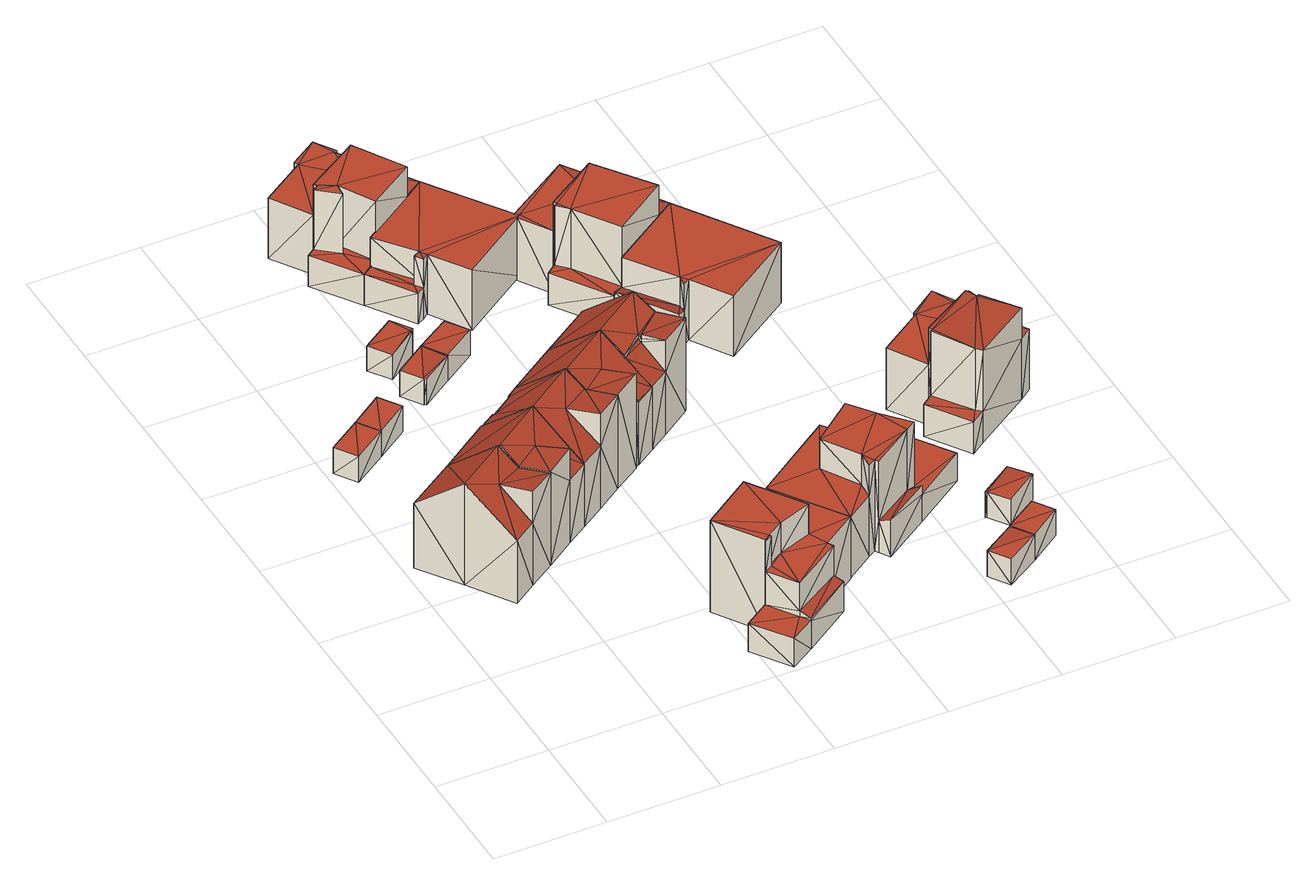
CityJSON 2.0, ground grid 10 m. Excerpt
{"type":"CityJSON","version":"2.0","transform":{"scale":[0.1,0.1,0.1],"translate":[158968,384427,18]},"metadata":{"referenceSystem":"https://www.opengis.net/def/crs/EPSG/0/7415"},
"CityObjects":{
"building1":{"type":"Building","attributes":{"oorspronkelijk_bouwjaar":2013,"status":"Pand in gebruik","geconstateerd":false,"h_maaiveld":18.46,"dak_type":"slanted","pw_datum":"2016-12-01","pw_actueel":"yes","pw_bron":"ahn3","reconstructie_methode":"tudelft3d-geoflow","versie_methode":"v21.03.1","kas_warenhuis":false,"ondergronds_type":"above ground","lod11_replace":false,"reconstruction_skipped":false},"geometry":[{"type":"Solid","lod":"2.2","boundaries":[[[[0,1,2]],[[2,3,4]],[[2,1,3]],[[5,4,6]],[[2,4,5]],[[2,5,7]],[[8,2,9]],[[9,2,7]],[[9,7,5]],[[10,9,5]],[[11,1,0]],[[12,11,0]],[[13,4,3]],[[14,13,3]],[[12,0,2]],[[8,12,2]],[[14,3,11]],[[11,3,1]],[[15,10,16]],[[16,10,6]],[[6,10,5]],[[10,15,17]],[[16,6,13]],[[13,6,4]],[[10,17,9]],[[9,17,8]],[[14,17,13]],[[8,17,14]],[[16,13,17]],[[15,16,17]],[[12,8,11]],[[11,8,14]]]],"semantics":{"surfaces":[{"type":"GroundSurface"},{"type":"WallSurface"},{"type":"RoofSurface"}],"values":[[0,0,0,0,0,0,1,1,1,1,1,1,1,1,1,1,1,1,1,1,1,1,1,1,2,2,2,2,2,2,2,2]]}}]},
"building2":{"type":"Building","attributes":{"oorspronkelijk_bouwjaar":2013,"status":"Pand in gebruik","geconstateerd":false,"h_maaiveld":18.44,"dak_type":"single horizontal","pw_datum":"2016-12-01","pw_actueel":"yes","pw_bron":"ahn3","reconstructie_methode":"tudelft3d-geoflow","versie_methode":"v21.03.1","kas_warenhuis":false,"ondergronds_type":"above ground","lod11_replace":false,"reconstruction_skipped":false},"geometry":[{"type":"Solid","lod":"2.2","boundaries":[[[[18,19,20]],[[21,18,20]],[[22,20,19]],[[23,22,19]],[[23,19,24]],[[24,19,18]],[[25,21,20]],[[22,25,20]],[[24,18,25]],[[25,18,21]],[[24,25,22]],[[23,24,22]]]],"semantics":{"surfaces":[{"type":"GroundSurface"},{"type":"WallSurface"},{"type":"RoofSurface"}],"values":[[0,0,1,1,1,1,1,1,1,1,2,2]]}}]},
"building3":{"type":"Building","attributes":{"oorspronkelijk_bouwjaar":2013,"status":"Pand in gebruik","geconstateerd":false,"h_maaiveld":18.43,"dak_type":"single horizontal","pw_datum":"2016-12-01","pw_actueel":"yes","pw_bron":"ahn3","reconstructie_methode":"tudelft3d-geoflow","versie_methode":"v21.03.1","kas_warenhuis":false,"ondergronds_type":"above ground","lod11_replace":false,"reconstruction_skipped":false},"geometry":[{"type":"Solid","lod":"2.2","boundaries":[[[[26,27,21]],[[20,26,21]],[[22,20,21]],[[25,22,21]],[[28,27,29]],[[29,27,26]],[[29,26,20]],[[22,29,20]],[[25,21,28]],[[28,21,27]],[[25,28,29]],[[22,25,29]]]],"semantics":{"surfaces":[{"type":"GroundSurface"},{"type":"WallSurface"},{"type":"RoofSurface"}],"values":[[0,0,1,1,1,1,1,1,1,1,2,2]]}}]},
"building4":{"type":"Building","attributes":{"oorspronkelijk_bouwjaar":2013,"status":"Pand in gebruik","geconstateerd":false,"h_maaiveld":18.47,"dak_type":"slanted","pw_datum":"2016-12-01","pw_actueel":"yes","pw_bron":"ahn3","reconstructie_methode":"tudelft3d-geoflow","versie_methode":"v21.03.1","kas_warenhuis":false,"ondergronds_type":"above ground","lod11_replace":false,"reconstruction_skipped":false},"geometry":[{"type":"Solid","lod":"2.2","boundaries":[[[[1,30,31]],[[32,31,33]],[[34,1,31]],[[4,31,32]],[[34,31,4]],[[4,32,6]],[[35,6,32]],[[36,37,35]],[[35,37,6]],[[35,32,38]],[[38,32,33]],[[39,31,40]],[[40,31,30]],[[41,4,6]],[[37,41,6]],[[42,34,41]],[[41,34,4]],[[11,1,34]],[[42,11,34]],[[36,35,43]],[[38,33,31]],[[39,38,31]],[[40,30,11]],[[11,30,1]],[[36,43,37]],[[37,43,41]],[[42,39,11]],[[11,39,40]],[[43,42,41]],[[38,43,35]],[[38,39,43]],[[43,39,42]]]],"semantics":{"surfaces":[{"type":"GroundSurface"},{"type":"WallSurface"},{"type":"RoofSurface"}],"values":[[0,0,0,0,0,0,1,1,1,1,1,1,1,1,1,1,1,1,1,1,1,1,1,1,2,2,2,2,2,2,2,2]]}}]},
"building5":{"type":"Building","attributes":{"oorspronkelijk_bouwjaar":2013,"status":"Pand in gebruik","geconstateerd":false,"h_maaiveld":18.48,"dak_type":"slanted","pw_datum":"2016-12-01","pw_actueel":"yes","pw_bron":"ahn3","reconstructie_methode":"tudelft3d-geoflow","versie_methode":"v21.03.1","kas_warenhuis":false,"ondergronds_type":"above ground","lod11_replace":false,"reconstruction_skipped":false},"geometry":[{"type":"Solid","lod":"2.2","boundaries":[[[[30,44,45]],[[30,45,46]],[[47,45,48]],[[47,48,49]],[[48,50,49]],[[47,46,45]],[[51,46,47]],[[52,53,51]],[[53,46,51]],[[33,46,53]],[[54,44,30]],[[55,54,30]],[[56,52,57]],[[57,52,51]],[[58,48,45]],[[59,58,45]],[[59,45,54]],[[54,45,44]],[[55,30,46]],[[60,55,46]],[[61,62,56]],[[56,62,52]],[[52,62,53]],[[57,51,47]],[[63,57,47]],[[62,61,64]],[[65,49,50]],[[66,65,50]],[[66,50,48]],[[58,66,48]],[[63,47,65]],[[65,47,49]],[[60,46,67]],[[67,46,33]],[[67,33,62]],[[62,33,53]],[[63,65,58]],[[60,63,59]],[[59,63,58]],[[58,65,66]],[[60,59,55]],[[59,54,55]],[[67,62,64]],[[63,64,57]],[[60,67,64]],[[60,64,63]],[[64,61,57]],[[57,61,56]]]],"semantics":{"surfaces":[{"type":"GroundSurface"},{"type":"WallSurface"},{"type":"RoofSurface"}],"values":[[0,0,0,0,0,0,0,0,0,0,1,1,1,1,1,1,1,1,1,1,1,1,1,1,1,1,1,1,1,1,1,1,1,1,1,1,2,2,2,2,2,2,2,2,2,2,2,2]]}}]},
"building6":{"type":"Building","attributes":{"oorspronkelijk_bouwjaar":2013,"status":"Pand in gebruik","geconstateerd":false,"h_maaiveld":18.44,"dak_type":"single horizontal","pw_datum":"2016-12-01","pw_actueel":"yes","pw_bron":"ahn3","reconstructie_methode":"tudelft3d-geoflow","versie_methode":"v21.03.1","kas_warenhuis":false,"ondergronds_type":"above ground","lod11_replace":false,"reconstruction_skipped":false},"geometry":[{"type":"Solid","lod":"2.2","boundaries":[[[[68,69,70]],[[71,68,70]],[[70,69,72]],[[73,70,72]],[[74,70,75]],[[75,70,73]],[[76,71,74]],[[74,71,70]],[[77,69,68]],[[78,77,68]],[[75,73,79]],[[79,73,72]],[[78,68,76]],[[76,68,71]],[[79,72,69]],[[77,79,69]],[[75,79,74]],[[74,77,78]],[[74,79,77]],[[74,78,76]]]],"semantics":{"surfaces":[{"type":"GroundSurface"},{"type":"WallSurface"},{"type":"RoofSurface"}],"values":[[0,0,0,0,1,1,1,1,1,1,1,1,1,1,1,1,2,2,2,2]]}}]},
"building7":{"type":"Building","attributes":{"oorspronkelijk_bouwjaar":2013,"status":"Pand in gebruik","geconstateerd":false,"h_maaiveld":18.46,"dak_type":"single horizontal","pw_datum":"2016-12-01","pw_actueel":"yes","pw_bron":"ahn3","reconstructie_methode":"tudelft3d-geoflow","versie_methode":"v21.03.1","kas_warenhuis":false,"ondergronds_type":"above ground","lod11_replace":false,"reconstruction_skipped":false},"geometry":[{"type":"Solid","lod":"2.2","boundaries":[[[[80,81,82]],[[83,82,84]],[[85,80,82]],[[85,82,83]],[[86,85,87]],[[87,85,83]],[[88,81,80]],[[89,88,80]],[[87,83,90]],[[90,83,84]],[[89,80,85]],[[86,89,85]],[[91,82,88]],[[88,82,81]],[[90,84,82]],[[91,90,82]],[[87,90,91]],[[89,91,88]],[[86,87,91]],[[86,91,89]]]],"semantics":{"surfaces":[{"type":"GroundSurface"},{"type":"WallSurface"},{"type":"RoofSurface"}],"values":[[0,0,0,0,1,1,1,1,1,1,1,1,1,1,1,1,2,2,2,2]]}}]},
"building8":{"type":"Building","attributes":{"oorspronkelijk_bouwjaar":2013,"status":"Pand in gebruik","geconstateerd":false,"h_maaiveld":18.28,"dak_type":"slanted","pw_datum":"2016-12-01","pw_actueel":"yes","pw_bron":"ahn3","reconstructie_methode":"tudelft3d-geoflow","versie_methode":"v21.03.1","kas_warenhuis":false,"ondergronds_type":"above ground","lod11_replace":false,"reconstruction_skipped":false},"geometry":[{"type":"Solid","lod":"2.2","boundaries":[[[[92,93,94]],[[95,94,96]],[[95,92,94]],[[97,98,99]],[[96,100,99]],[[97,99,101]],[[95,96,98]],[[95,98,102]],[[98,96,99]],[[95,102,103]],[[104,100,96]],[[105,104,96]],[[106,97,107]],[[107,97,101]],[[108,109,110]],[[110,109,98]],[[98,109,102]],[[111,112,113]],[[113,112,114]],[[107,101,99]],[[114,107,99]],[[110,98,106]],[[106,98,97]],[[115,93,92]],[[116,115,92]],[[117,118,119]],[[119,118,120]],[[121,94,115]],[[115,94,93]],[[116,92,95]],[[122,116,95]],[[119,120,123]],[[123,120,124]],[[113,114,104]],[[104,114,100]],[[100,114,99]],[[121,96,94]],[[125,105,121]],[[121,105,96]],[[126,121,127]],[[128,125,126]],[[126,125,121]],[[129,127,130]],[[131,126,129]],[[129,126,127]],[[129,130,132]],[[132,130,122]],[[128,126,117]],[[117,126,118]],[[123,124,111]],[[111,124,112]],[[132,122,133]],[[133,122,103]],[[103,122,95]],[[131,129,108]],[[108,129,109]],[[133,103,102]],[[109,133,102]],[[116,122,130]],[[115,130,127]],[[115,116,130]],[[115,127,121]],[[131,108,110]],[[107,114,112]],[[124,131,110]],[[124,110,112]],[[112,110,106]],[[107,112,106]],[[124,120,118]],[[118,126,131]],[[124,118,131]],[[128,117,105]],[[104,119,123]],[[125,128,105]],[[104,123,113]],[[123,111,113]],[[105,117,119]],[[104,105,119]],[[133,109,132]],[[132,109,129]]]],"semantics":{"surfaces":[{"type":"GroundSurface"},{"type":"WallSurface"},{"type":"RoofSurface"}],"values":[[0,0,0,0,0,0,0,0,0,0,1,1,1,1,1,1,1,1,1,1,1,1,1,1,1,1,1,1,1,1,1,1,1,1,1,1,1,1,1,1,1,1,1,1,1,1,1,1,1,1,1,1,1,1,1,1,1,1,2,2,2,2,2,2,2,2,2,2,2,2,2,2,2,2,2,2,2,2,2,2]]}}]},
"building9":{"type":"Building","attributes":{"oorspronkelijk_bouwjaar":2013,"status":"Pand in gebruik","geconstateerd":false,"h_maaiveld":18.44,"dak_type":"single horizontal","pw_datum":"2016-12-01","pw_actueel":"yes","pw_bron":"ahn3","reconstructie_methode":"tudelft3d-geoflow","versie_methode":"v21.03.1","kas_warenhuis":false,"ondergronds_type":"above ground","lod11_replace":false,"reconstruction_skipped":false},"geometry":[{"type":"Solid","lod":"2.2","boundaries":[[[[134,135,69]],[[69,135,72]],[[136,134,77]],[[77,134,69]],[[137,72,135]],[[138,137,135]],[[77,69,137]],[[137,69,72]],[[138,135,134]],[[136,138,134]],[[138,136,77]],[[137,138,77]]]],"semantics":{"surfaces":[{"type":"GroundSurface"},{"type":"WallSurface"},{"type":"RoofSurface"}],"values":[[0,0,1,1,1,1,1,1,1,1,2,2]]}}]},
"building10":{"type":"Building","attributes":{"oorspronkelijk_bouwjaar":2013,"status":"Pand in gebruik","geconstateerd":false,"h_maaiveld":18.48,"dak_type":"slanted","pw_datum":"2016-12-01","pw_actueel":"yes","pw_bron":"ahn3","reconstructie_methode":"tudelft3d-geoflow","versie_methode":"v21.03.1","kas_warenhuis":false,"ondergronds_type":"above ground","lod11_replace":false,"reconstruction_skipped":false},"geometry":[{"type":"Solid","lod":"2.2","boundaries":[[[[49,139,140]],[[141,142,143]],[[144,49,140]],[[145,140,142]],[[146,140,145]],[[142,140,143]],[[52,145,147]],[[144,140,146]],[[146,145,52]],[[148,139,65]],[[65,139,49]],[[149,143,140]],[[150,149,140]],[[151,146,52]],[[56,151,52]],[[65,49,144]],[[152,65,144]],[[153,141,149]],[[149,141,143]],[[154,142,153]],[[153,142,141]],[[152,144,151]],[[151,144,146]],[[150,140,148]],[[148,140,139]],[[155,156,157]],[[156,145,142]],[[154,156,142]],[[158,147,156]],[[155,158,156]],[[156,147,145]],[[56,52,147]],[[158,56,147]],[[150,148,65]],[[152,150,65]],[[56,158,155]],[[151,155,157]],[[151,56,155]],[[153,149,154]],[[151,157,152]],[[152,157,150]],[[154,157,156]],[[149,157,154]],[[150,157,149]]]],"semantics":{"surfaces":[{"type":"GroundSurface"},{"type":"WallSurface"},{"type":"RoofSurface"}],"values":[[0,0,0,0,0,0,0,0,0,1,1,1,1,1,1,1,1,1,1,1,1,1,1,1,1,1,1,1,1,1,1,1,1,2,2,2,2,2,2,2,2,2,2,2]]}}]},
"building11":{"type":"Building","attributes":{"oorspronkelijk_bouwjaar":2013,"status":"Pand in gebruik","geconstateerd":false,"h_maaiveld":18.45,"dak_type":"multiple horizontal","pw_datum":"2016-12-01","pw_actueel":"yes","pw_bron":"ahn3","reconstructie_methode":"tudelft3d-geoflow","versie_methode":"v21.03.1","kas_warenhuis":false,"ondergronds_type":"above ground","lod11_replace":false,"reconstruction_skipped":false},"geometry":[{"type":"Solid","lod":"2.2","boundaries":[[[[159,160,161]],[[162,163,164]],[[159,165,166]],[[167,163,162]],[[159,161,168]],[[166,165,169]],[[163,168,164]],[[159,168,165]],[[168,161,164]],[[170,171,166]],[[171,159,166]],[[172,159,171]],[[173,170,174]],[[174,170,166]],[[175,176,177]],[[177,176,168]],[[168,176,165]],[[178,162,179]],[[179,162,164]],[[180,163,167]],[[181,180,167]],[[182,179,183]],[[184,182,183]],[[161,179,164]],[[183,179,161]],[[185,169,176]],[[176,169,165]],[[186,172,171]],[[187,186,171]],[[184,183,188]],[[189,184,188]],[[181,167,178]],[[178,167,162]],[[180,168,163]],[[190,177,180]],[[180,177,168]],[[190,180,191]],[[191,180,192]],[[191,192,193]],[[193,192,194]],[[187,171,170]],[[173,187,170]],[[195,159,186]],[[186,159,172]],[[196,160,159]],[[195,196,159]],[[174,166,169]],[[185,174,169]],[[183,161,196]],[[196,161,160]],[[193,194,182]],[[182,194,179]],[[189,188,176]],[[175,189,176]],[[184,189,193]],[[177,193,175]],[[182,184,193]],[[191,193,190]],[[193,189,175]],[[190,193,177]],[[183,196,188]],[[173,174,187]],[[188,196,195]],[[188,195,174]],[[195,186,187]],[[174,195,187]],[[185,176,174]],[[176,188,174]],[[179,194,192]],[[181,192,180]],[[178,179,192]],[[178,192,181]]]],"semantics":{"surfaces":[{"type":"GroundSurface"},{"type":"WallSurface"},{"type":"RoofSurface"}],"values":[[0,0,0,0,0,0,0,0,0,0,0,0,1,1,1,1,1,1,1,1,1,1,1,1,1,1,1,1,1,1,1,1,1,1,1,1,1,1,1,1,1,1,1,1,1,1,1,1,1,1,1,1,1,1,2,2,2,2,2,2,2,2,2,2,2,2,2,2,2,2,2,2]]}}]},
"building12":{"type":"Building","attributes":{"oorspronkelijk_bouwjaar":2013,"status":"Pand in gebruik","geconstateerd":false,"h_maaiveld":18.47,"dak_type":"slanted","pw_datum":"2016-12-01","pw_actueel":"yes","pw_bron":"ahn3","reconstructie_methode":"tudelft3d-geoflow","versie_methode":"v21.03.1","kas_warenhuis":false,"ondergronds_type":"above ground","lod11_replace":false,"reconstruction_skipped":false},"geometry":[{"type":"Solid","lod":"2.2","boundaries":[[[[143,197,198]],[[199,200,140]],[[139,201,199]],[[139,199,140]],[[140,200,197]],[[200,198,197]],[[202,198,200]],[[203,201,148]],[[148,201,139]],[[204,197,205]],[[205,197,143]],[[206,207,208]],[[208,207,202]],[[202,207,198]],[[209,210,211]],[[211,210,212]],[[213,199,203]],[[203,199,201]],[[214,204,210]],[[209,214,210]],[[215,216,211]],[[215,211,206]],[[206,212,207]],[[206,211,212]],[[148,139,140]],[[150,148,140]],[[205,143,207]],[[207,143,198]],[[216,200,199]],[[213,216,199]],[[208,202,216]],[[216,202,200]],[[150,140,204]],[[214,150,204]],[[204,140,197]],[[208,216,215]],[[206,208,215]],[[214,209,150]],[[213,209,216]],[[216,209,211]],[[213,150,209]],[[205,207,204]],[[204,212,210]],[[204,207,212]],[[150,213,148]],[[148,213,203]]]],"semantics":{"surfaces":[{"type":"GroundSurface"},{"type":"WallSurface"},{"type":"RoofSurface"}],"values":[[0,0,0,0,0,0,0,1,1,1,1,1,1,1,1,1,1,1,1,1,1,1,1,1,1,1,1,1,1,1,1,1,1,1,1,2,2,2,2,2,2,2,2,2,2,2]]}}]},
"building13":{"type":"Building","attributes":{"oorspronkelijk_bouwjaar":2013,"status":"Pand in gebruik","geconstateerd":false,"h_maaiveld":18.45,"dak_type":"multiple horizontal","pw_datum":"2016-12-01","pw_actueel":"yes","pw_bron":"ahn3","reconstructie_methode":"tudelft3d-geoflow","versie_methode":"v21.03.1","kas_warenhuis":false,"ondergronds_type":"above ground","lod11_replace":false,"reconstruction_skipped":false},"geometry":[{"type":"Solid","lod":"2.2","boundaries":[[[[162,217,218]],[[219,162,218]],[[220,217,160]],[[220,160,221]],[[222,220,221]],[[218,217,220]],[[223,219,224]],[[224,219,218]],[[225,221,196]],[[196,221,160]],[[196,160,226]],[[227,196,226]],[[226,160,217]],[[228,222,221]],[[225,228,221]],[[226,217,178]],[[178,217,162]],[[229,224,230]],[[230,224,220]],[[220,224,218]],[[231,232,224]],[[229,231,224]],[[227,226,233]],[[234,227,233]],[[230,220,222]],[[228,230,222]],[[178,162,223]],[[223,162,219]],[[234,233,231]],[[231,233,232]],[[224,232,223]],[[178,232,226]],[[226,232,233]],[[178,223,232]],[[225,196,234]],[[229,234,231]],[[230,225,234]],[[234,196,227]],[[228,225,230]],[[230,234,229]]]],"semantics":{"surfaces":[{"type":"GroundSurface"},{"type":"WallSurface"},{"type":"RoofSurface"}],"values":[[0,0,0,0,0,0,1,1,1,1,1,1,1,1,1,1,1,1,1,1,1,1,1,1,1,1,1,1,1,1,2,2,2,2,2,2,2,2,2,2]]}}]},
"building14":{"type":"Building","attributes":{"oorspronkelijk_bouwjaar":2013,"status":"Pand in gebruik","geconstateerd":false,"h_maaiveld":18.43,"dak_type":"single horizontal","pw_datum":"2016-12-01","pw_actueel":"yes","pw_bron":"ahn3","reconstructie_methode":"tudelft3d-geoflow","versie_methode":"v21.03.1","kas_warenhuis":false,"ondergronds_type":"above ground","lod11_replace":false,"reconstruction_skipped":false},"geometry":[{"type":"Solid","lod":"2.2","boundaries":[[[[235,236,237]],[[237,236,238]],[[239,235,237]],[[240,239,237]],[[241,238,242]],[[242,238,236]],[[240,237,238]],[[241,240,238]],[[242,236,239]],[[239,236,235]],[[240,241,242]],[[239,240,242]]]],"semantics":{"surfaces":[{"type":"GroundSurface"},{"type":"WallSurface"},{"type":"RoofSurface"}],"values":[[0,0,1,1,1,1,1,1,1,1,2,2]]}}]},
"building15":{"type":"Building","attributes":{"oorspronkelijk_bouwjaar":2013,"status":"Pand in gebruik","geconstateerd":false,"h_maaiveld":18.43,"dak_type":"slanted","pw_datum":"2016-12-01","pw_actueel":"yes","pw_bron":"ahn3","reconstructie_methode":"tudelft3d-geoflow","versie_methode":"v21.03.1","kas_warenhuis":false,"ondergronds_type":"above ground","lod11_replace":false,"reconstruction_skipped":false},"geometry":[{"type":"Solid","lod":"2.2","boundaries":[[[[243,244,245]],[[246,244,247]],[[247,244,248]],[[249,250,251]],[[246,247,252]],[[253,251,252]],[[253,252,254]],[[251,250,246]],[[246,245,244]],[[251,246,252]],[[255,253,256]],[[256,253,254]],[[257,258,252]],[[259,260,261]],[[261,260,246]],[[246,260,245]],[[262,248,107]],[[107,248,244]],[[263,251,253]],[[255,263,253]],[[256,254,258]],[[258,254,252]],[[107,244,243]],[[264,107,243]],[[265,247,262]],[[262,247,248]],[[266,246,250]],[[267,261,266]],[[266,261,246]],[[268,249,263]],[[269,268,263]],[[263,249,251]],[[266,250,249]],[[268,266,249]],[[270,271,272]],[[272,271,273]],[[273,271,274]],[[269,263,275]],[[275,263,276]],[[275,276,271]],[[271,276,274]],[[264,243,245]],[[260,264,245]],[[277,278,260]],[[259,277,260]],[[272,273,257]],[[257,273,258]],[[257,252,265]],[[279,257,265]],[[265,252,247]],[[267,266,270]],[[270,266,271]],[[279,265,280]],[[281,279,280]],[[281,280,278]],[[277,281,278]],[[260,278,264]],[[264,280,107]],[[264,278,280]],[[280,265,262]],[[280,262,107]],[[258,273,256]],[[255,273,263]],[[276,273,274]],[[263,273,276]],[[255,256,273]],[[267,270,261]],[[257,270,272]],[[277,270,257]],[[281,257,279]],[[261,270,277]],[[261,277,259]],[[277,257,281]],[[271,266,275]],[[275,268,269]],[[275,266,268]]]],"semantics":{"surfaces":[{"type":"GroundSurface"},{"type":"WallSurface"},{"type":"RoofSurface"}],"values":[[0,0,0,0,0,0,0,0,0,0,1,1,1,1,1,1,1,1,1,1,1,1,1,1,1,1,1,1,1,1,1,1,1,1,1,1,1,1,1,1,1,1,1,1,1,1,1,1,1,1,1,1,1,1,1,1,2,2,2,2,2,2,2,2,2,2,2,2,2,2,2,2,2,2,2,2]]}}]},
"building16":{"type":"Building","attributes":{"oorspronkelijk_bouwjaar":2013,"status":"Pand in gebruik","geconstateerd":false,"h_maaiveld":18.44,"dak_type":"single horizontal","pw_datum":"2016-12-01","pw_actueel":"yes","pw_bron":"ahn3","reconstructie_methode":"tudelft3d-geoflow","versie_methode":"v21.03.1","kas_warenhuis":false,"ondergronds_type":"above ground","lod11_replace":false,"reconstruction_skipped":false},"geometry":[{"type":"Solid","lod":"2.2","boundaries":[[[[282,283,284]],[[285,282,284]],[[286,282,285]],[[287,286,285]],[[288,284,289]],[[289,284,283]],[[287,285,284]],[[288,287,284]],[[289,283,286]],[[286,283,282]],[[289,286,287]],[[288,289,287]]]],"semantics":{"surfaces":[{"type":"GroundSurface"},{"type":"WallSurface"},{"type":"RoofSurface"}],"values":[[0,0,1,1,1,1,1,1,1,1,2,2]]}}]},
"building17":{"type":"Building","attributes":{"oorspronkelijk_bouwjaar":2013,"status":"Pand in gebruik","geconstateerd":false,"h_maaiveld":18.43,"dak_type":"slanted","pw_datum":"2016-12-01","pw_actueel":"yes","pw_bron":"ahn3","reconstructie_methode":"tudelft3d-geoflow","versie_methode":"v21.03.1","kas_warenhuis":false,"ondergronds_type":"above ground","lod11_replace":false,"reconstruction_skipped":false},"geometry":[{"type":"Solid","lod":"2.2","boundaries":[[[[290,291,292]],[[293,294,295]],[[296,294,293]],[[297,290,298]],[[295,294,298]],[[298,290,292]],[[295,298,292]],[[297,299,300]],[[300,301,290]],[[297,300,290]],[[302,301,300]],[[303,302,300]],[[304,294,296]],[[305,304,296]],[[306,307,308]],[[308,307,298]],[[298,307,297]],[[304,298,294]],[[309,308,304]],[[304,308,298]],[[310,290,301]],[[302,310,301]],[[311,292,312]],[[312,292,291]],[[313,299,297]],[[307,313,297]],[[312,291,310]],[[310,291,290]],[[305,296,314]],[[314,296,293]],[[309,304,315]],[[315,304,316]],[[317,311,318]],[[318,311,319]],[[303,300,299]],[[313,303,299]],[[320,321,311]],[[317,320,311]],[[292,321,295]],[[311,321,292]],[[318,319,307]],[[306,318,307]],[[315,316,321]],[[320,315,321]],[[314,293,321]],[[321,293,295]],[[321,316,314]],[[314,316,305]],[[305,316,304]],[[307,319,303]],[[302,303,310]],[[312,319,311]],[[310,319,312]],[[303,313,307]],[[303,319,310]],[[315,317,318]],[[315,320,317]],[[315,318,308]],[[315,308,309]],[[308,318,306]]]],"semantics":{"surfaces":[{"type":"GroundSurface"},{"type":"WallSurface"},{"type":"RoofSurface"}],"values":[[0,0,0,0,0,0,0,0,0,0,1,1,1,1,1,1,1,1,1,1,1,1,1,1,1,1,1,1,1,1,1,1,1,1,1,1,1,1,1,1,1,1,1,1,1,1,2,2,2,2,2,2,2,2,2,2,2,2,2,2]]}}]},
"building18":{"type":"Building","attributes":{"oorspronkelijk_bouwjaar":2013,"status":"Pand in gebruik","geconstateerd":false,"h_maaiveld":18.44,"dak_type":"single horizontal","pw_datum":"2016-12-01","pw_actueel":"yes","pw_bron":"ahn3","reconstructie_methode":"tudelft3d-geoflow","versie_methode":"v21.03.1","kas_warenhuis":false,"ondergronds_type":"above ground","lod11_replace":false,"reconstruction_skipped":false},"geometry":[{"type":"Solid","lod":"2.2","boundaries":[[[[282,322,323]],[[283,282,323]],[[324,322,282]],[[325,324,282]],[[289,283,326]],[[326,283,323]],[[325,282,289]],[[289,282,283]],[[326,323,322]],[[324,326,322]],[[326,324,325]],[[289,326,325]]]],"semantics":{"surfaces":[{"type":"GroundSurface"},{"type":"WallSurface"},{"type":"RoofSurface"}],"values":[[0,0,1,1,1,1,1,1,1,1,2,2]]}}]},
"building19":{"type":"Building","attributes":{"oorspronkelijk_bouwjaar":2013,"status":"Pand in gebruik","geconstateerd":false,"h_maaiveld":18.43,"dak_type":"slanted","pw_datum":"2016-12-01","pw_actueel":"yes","pw_bron":"ahn3","reconstructie_methode":"tudelft3d-geoflow","versie_methode":"v21.03.1","kas_warenhuis":false,"ondergronds_type":"above ground","lod11_replace":false,"reconstruction_skipped":false},"geometry":[{"type":"Solid","lod":"2.2","boundaries":[[[[327,293,328]],[[329,330,291]],[[328,293,330]],[[328,330,329]],[[329,291,331]],[[332,329,331]],[[333,331,291]],[[312,333,291]],[[334,327,335]],[[335,327,328]],[[336,330,293]],[[337,336,293]],[[338,335,339]],[[339,335,329]],[[329,335,328]],[[339,329,340]],[[340,329,332]],[[341,342,335]],[[338,341,335]],[[343,336,341]],[[341,336,342]],[[337,293,327]],[[334,337,327]],[[336,291,330]],[[343,312,336]],[[336,312,291]],[[340,332,333]],[[333,332,331]],[[340,333,339]],[[341,312,343]],[[341,333,312]],[[339,333,341]],[[339,341,338]],[[342,336,337]],[[335,342,334]],[[334,342,337]]]],"semantics":{"surfaces":[{"type":"GroundSurface"},{"type":"WallSurface"},{"type":"RoofSurface"}],"values":[[0,0,0,0,0,0,1,1,1,1,1,1,1,1,1,1,1,1,1,1,1,1,1,1,1,1,1,1,2,2,2,2,2,2,2,2]]}}]},
"building20":{"type":"Building","attributes":{"oorspronkelijk_bouwjaar":2013,"status":"Pand in gebruik","geconstateerd":false,"h_maaiveld":18.43,"dak_type":"single horizontal","pw_datum":"2016-12-01","pw_actueel":"yes","pw_bron":"ahn3","reconstructie_methode":"tudelft3d-geoflow","versie_methode":"v21.03.1","kas_warenhuis":false,"ondergronds_type":"above ground","lod11_replace":false,"reconstruction_skipped":false},"geometry":[{"type":"Solid","lod":"2.2","boundaries":[[[[344,345,346]],[[347,344,346]],[[346,345,348]],[[349,347,346]],[[350,349,346]],[[350,346,348]],[[351,350,348]],[[352,344,347]],[[349,352,347]],[[351,348,353]],[[353,348,345]],[[353,345,352]],[[352,345,344]],[[351,353,350]],[[350,352,349]],[[350,353,352]]]],"semantics":{"surfaces":[{"type":"GroundSurface"},{"type":"WallSurface"},{"type":"RoofSurface"}],"values":[[0,0,0,1,1,1,1,1,1,1,1,1,1,2,2,2]]}}]},
"building21":{"type":"Building","attributes":{"oorspronkelijk_bouwjaar":2013,"status":"Pand in gebruik","geconstateerd":false,"h_maaiveld":18.44,"dak_type":"multiple horizontal","pw_datum":"2016-12-01","pw_actueel":"yes","pw_bron":"ahn3","reconstructie_methode":"tudelft3d-geoflow","versie_methode":"v21.03.1","kas_warenhuis":false,"ondergronds_type":"above ground","lod11_replace":false,"reconstruction_skipped":false},"geometry":[{"type":"Solid","lod":"2.2","boundaries":[[[[354,355,356]],[[357,358,359]],[[354,360,361]],[[362,358,357]],[[354,356,360]],[[361,363,364]],[[358,360,359]],[[361,360,363]],[[360,356,359]],[[365,366,361]],[[366,354,361]],[[367,354,366]],[[368,365,369]],[[369,365,361]],[[370,371,372]],[[372,371,360]],[[360,371,363]],[[373,358,362]],[[374,373,362]],[[374,362,375]],[[375,362,357]],[[376,364,371]],[[371,364,363]],[[377,378,379]],[[380,377,379]],[[381,382,378]],[[377,381,378]],[[380,379,383]],[[384,380,383]],[[385,356,386]],[[386,356,355]],[[387,366,365]],[[368,387,365]],[[388,354,389]],[[389,354,367]],[[389,367,366]],[[387,389,366]],[[386,355,354]],[[388,386,354]],[[390,385,382]],[[381,390,382]],[[384,383,371]],[[370,384,371]],[[391,392,385]],[[390,391,385]],[[356,392,359]],[[385,392,356]],[[373,360,358]],[[393,372,373]],[[373,372,360]],[[393,373,394]],[[394,373,395]],[[394,395,391]],[[391,395,392]],[[375,357,392]],[[392,357,359]],[[369,361,364]],[[376,369,364]],[[375,392,395]],[[374,395,373]],[[374,375,395]],[[382,386,388]],[[371,383,369]],[[385,386,382]],[[387,369,388]],[[382,379,378]],[[382,388,379]],[[388,383,379]],[[389,387,388]],[[387,368,369]],[[369,376,371]],[[369,383,388]],[[384,370,372]],[[394,372,393]],[[377,384,372]],[[380,384,377]],[[391,377,394]],[[390,377,391]],[[381,377,390]],[[377,372,394]]]],"semantics":{"surfaces":[{"type":"GroundSurface"},{"type":"WallSurface"},{"type":"RoofSurface"}],"values":[[0,0,0,0,0,0,0,0,0,0,0,0,1,1,1,1,1,1,1,1,1,1,1,1,1,1,1,1,1,1,1,1,1,1,1,1,1,1,1,1,1,1,1,1,1,1,1,1,1,1,1,1,1,1,1,1,1,1,2,2,2,2,2,2,2,2,2,2,2,2,2,2,2,2,2,2,2,2,2,2]]}}]}
},
"vertices":[
[8,247,5],[54,278,5],[34,210,5],[79,240,5],[89,225,5],[81,185,5],[105,201,5],[60,171,5],[34,210,107],[60,171,68],[81,185,68],[54,278,69],[8,247,70],[89,225,92],[79,240,107],[81,185,100],[105,201,98],[65,211,94],
[19,362,4],[6,381,4],[36,401,4],[49,382,4],[36,401,30],[6,381,30],[19,362,30],[49,382,30],
[65,421,4],[78,402,4],[78,402,30],[65,421,30],
[99,308,5],[125,270,5],[131,219,5],[150,231,5],[80,239,5],[131,219,68],[131,219,100],[105,201,99],[150,231,68],[125,270,108],[99,308,70],[89,225,93],[80,239,108],[112,241,94],
[114,318,5],[114,315,5],[124,270,5],[169,301,5],[136,331,5],[144,339,5],[135,332,5],[179,287,5],[195,262,5],[172,246,5],[114,318,69],[99,308,69],[195,262,99],[179,287,93],[136,331,70],[114,315,71],[124,270,107],[172,246,100],[172,246,68],[169,301,107],[154,271,94],[144,339,69],[135,332,69],[150,231,69],
[96,442,4],[125,462,4],[108,425,4],[108,424,4],[138,442,4],[110,423,4],[108,425,30],[110,423,30],[108,424,30],[125,462,30],[96,442,30],[138,442,29],
[117,501,5],[129,484,5],[126,482,5],[100,462,5],[127,481,5],[87,481,5],[87,481,30],[100,462,30],[129,484,30],[117,501,30],[127,481,30],[126,482,30],
[218,4,3],[195,38,3],[217,52,3],[240,18,3],[218,53,3],[307,81,3],[276,60,3],[236,126,3],[191,95,3],[265,144,3],[279,55,3],[284,48,3],[191,95,95],[218,53,96],[307,81,66],[265,144,65],[279,55,66],[279,55,36],[276,60,66],[268,77,96],[268,77,66],[236,126,95],[236,126,65],[195,38,31],[218,4,32],[224,55,96],[224,55,66],[223,57,96],[223,57,66],[217,52,32],[240,18,32],[238,66,96],[238,66,66],[217,52,96],[217,51,66],[217,51,32],[217,51,96],[234,26,38],[234,26,32],[234,26,66],[240,18,34],[284,48,33],
[155,481,4],[168,462,4],[155,481,30],[138,442,30],[168,462,30],
[189,369,5],[215,331,5],[223,280,5],[223,281,5],[241,292,5],[170,300,5],[219,278,5],[180,286,5],[219,277,5],[189,369,69],[241,292,68],[215,331,107],[180,286,92],[170,300,107],[223,280,68],[223,281,69],[219,278,100],[219,278,69],[201,302,94],[219,277,101],
[154,668,5],[197,605,5],[180,593,5],[122,554,5],[101,600,5],[138,565,5],[104,606,5],[122,667,5],[94,595,5],[106,603,5],[82,640,5],[120,670,5],[145,687,5],[157,669,5],[120,670,66],[122,667,65],[104,606,96],[104,606,65],[106,603,96],[122,554,36],[138,565,36],[101,600,36],[94,595,36],[138,565,96],[180,593,65],[180,593,95],[82,640,66],[157,669,65],[145,687,65],[153,637,65],[153,637,95],[101,600,96],[119,585,96],[119,585,36],[120,596,96],[120,596,36],[154,668,65],[197,605,65],
[227,312,5],[259,304,5],[260,362,5],[271,346,5],[235,400,5],[286,323,5],[235,400,69],[227,312,88],[241,292,69],[259,304,100],[259,304,68],[286,323,99],[247,328,93],[247,328,89],[248,325,91],[248,325,87],[260,362,107],[227,312,91],[248,325,95],[271,346,94],
[131,561,5],[156,518,5],[149,514,5],[161,522,5],[247,531,5],[183,488,5],[149,514,36],[156,518,36],[247,531,66],[131,561,36],[131,561,65],[183,488,66],[156,518,65],[161,522,65],[151,525,65],[151,525,36],[157,528,36],[157,528,65],
[235,400,4],[254,413,4],[255,369,4],[274,382,4],[235,400,29],[255,369,29],[274,382,30],[254,413,30],
[307,81,4],[265,144,4],[332,98,4],[339,102,4],[351,176,4],[338,194,4],[347,90,4],[341,99,4],[389,118,4],[367,153,4],[436,150,4],[413,184,4],[436,150,32],[413,184,32],[367,153,96],[367,153,31],[332,98,96],[332,98,65],[339,102,96],[338,194,65],[389,118,31],[307,81,65],[351,176,65],[341,99,36],[341,99,96],[347,90,41],[389,118,40],[379,124,96],[379,124,35],[388,130,96],[388,130,31],[379,124,31],[379,123,36],[379,123,31],[333,113,96],[333,113,65],[351,176,95],[313,146,65],[313,146,95],
[433,54,4],[445,35,4],[415,16,4],[403,34,4],[433,54,29],[403,34,30],[415,16,30],[445,35,30],
[304,574,4],[359,492,4],[344,482,4],[284,441,4],[260,497,4],[295,449,4],[251,490,4],[261,501,4],[263,498,4],[243,528,4],[247,531,4],[244,534,4],[244,534,67],[247,531,67],[260,497,36],[251,490,36],[261,501,96],[261,501,67],[263,498,96],[260,497,96],[304,574,65],[344,482,66],[359,492,65],[243,528,67],[284,441,36],[269,487,96],[269,487,36],[344,482,96],[308,531,96],[308,531,66],[295,449,96],[295,449,36],
[462,73,4],[474,55,4],[462,73,30],[433,54,30],[474,55,30],
[316,392,4],[323,397,4],[329,401,4],[294,448,4],[414,409,4],[351,367,4],[414,409,65],[316,392,41],[323,397,38],[294,448,36],[284,441,40],[323,397,65],[329,401,65],[351,367,65],[324,407,65],[324,407,36],[294,448,66],
[465,121,4],[478,102,4],[436,99,4],[435,100,4],[448,82,4],[435,100,30],[436,99,30],[448,82,30],[465,121,29],[478,102,30],
[500,282,4],[538,225,4],[527,217,4],[463,174,4],[448,219,4],[476,183,4],[450,220,4],[467,281,4],[438,211,4],[448,222,4],[427,254,4],[466,283,4],[491,301,4],[503,283,4],[466,283,66],[467,281,66],[448,222,102],[448,222,65],[450,220,101],[448,219,36],[438,211,36],[463,174,36],[427,254,66],[501,243,99],[501,243,65],[498,250,65],[498,250,100],[503,244,99],[503,244,65],[496,252,65],[496,252,100],[527,217,65],[538,225,65],[491,301,66],[500,282,65],[503,283,65],[527,217,96],[476,183,97],[476,183,36],[448,219,101],[471,187,98],[471,187,36]
]}
